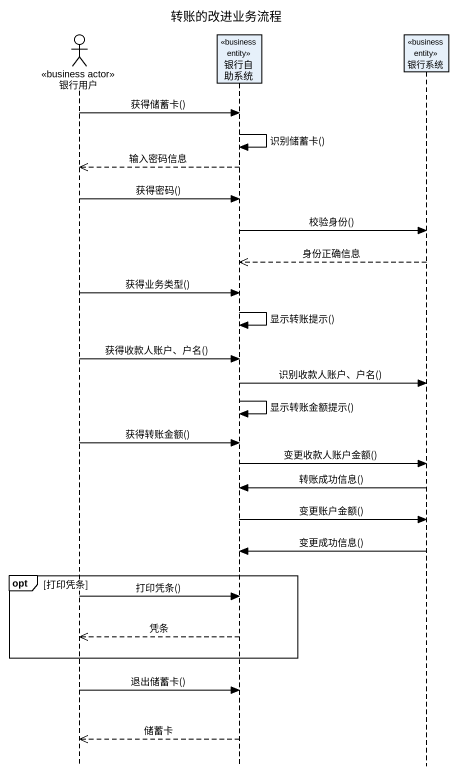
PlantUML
@startuml
title 转账的改进业务流程
hide footbox
actor 银行用户 <<business actor>>
participant 银行自助系统 <<business entity>>
participant 银行系统 <<business entity>>

银行用户 -> 银行自助系统 : 获得储蓄卡()
银行自助系统 -> 银行自助系统 : 识别储蓄卡()
银行自助系统 -->> 银行用户 : 输入密码信息
银行用户 -> 银行自助系统 : 获得密码()
银行自助系统 -> 银行系统 : 校验身份()
银行系统 -->> 银行自助系统 : 身份正确信息
银行用户 -> 银行自助系统 : 获得业务类型()
银行自助系统 -> 银行自助系统 : 显示转账提示()
银行用户 -> 银行自助系统 : 获得收款人账户、户名()
银行自助系统 -> 银行系统 : 识别收款人账户、户名()
银行自助系统 -> 银行自助系统 : 显示转账金额提示()
银行用户 -> 银行自助系统 : 获得转账金额()
银行自助系统 -> 银行系统 : 变更收款人账户金额()
银行系统 -> 银行自助系统 : 转账成功信息()
银行自助系统 -> 银行系统 : 变更账户金额()
银行系统 -> 银行自助系统 : 变更成功信息()
opt 打印凭条
  银行用户 -> 银行自助系统 : 打印凭条()
  银行自助系统 -->> 银行用户 : 凭条
end
银行用户 -> 银行自助系统 : 退出储蓄卡()
银行自助系统 -->> 银行用户 : 储蓄卡
@enduml
